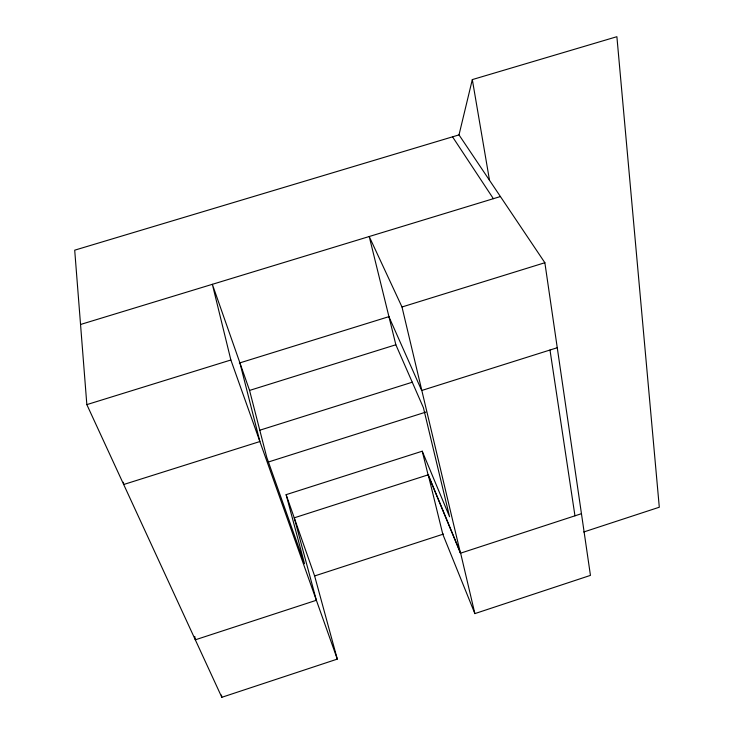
<?xml version="1.0" encoding="UTF-8"?>
<svg xmlns="http://www.w3.org/2000/svg" width="734" height="734" viewBox="0 0 734 734"><rect width="100%" height="100%" fill="white"/><g stroke="black" fill="none" stroke-linecap="round" stroke-linejoin="round"><path stroke-width="1.1" d="M474.87 613.606L460.631 553.152L428.243 474.815L442.822 534.288L474.87 613.606L590.448 575.383L544.867 262.726L459.007 134.891L472.32 79.593L616.89 36.7L659.297 507.222L583.732 531.994M459.007 134.891L74.703 250.175L86.841 404.618L221.824 697.3L337.301 659.104L314.629 575.951L286.122 494.67L422.233 451.208L449.575 516.745L423.417 407.719L395.855 344.769L369.22 236.522L401.993 306.986L460.466 553.207L581.456 513.699M314.987 575.832L443.538 534.049M428.674 474.678L294.242 517.828L316.363 600.274L195.308 639.809L194.785 636.415M268.121 462.081L425.876 412.086M259.561 430.289L412.352 382.194M557.262 347.723L421.683 390.497L388.892 316.666M286.122 494.67L304.537 563.749L266.754 457.319L249.569 390.424L395.855 344.769M86.841 404.618L230.871 359.999L212.355 284.315L249.569 390.424M401.993 306.986L544.867 262.726M239.33 363.046L389.121 316.593M80.547 324.474L500.414 196.547M452.548 136.836L493.376 198.694M460.466 553.207L428.096 474.87L422.233 451.208M230.871 359.999L337.301 659.104M239.899 362.871L259.891 441.538L123.688 484.504L123.44 482.238M472.32 79.593L489.514 180.307M221.439 695.052L221.824 697.3M549.995 350.017L574.961 515.819"/></g></svg>
